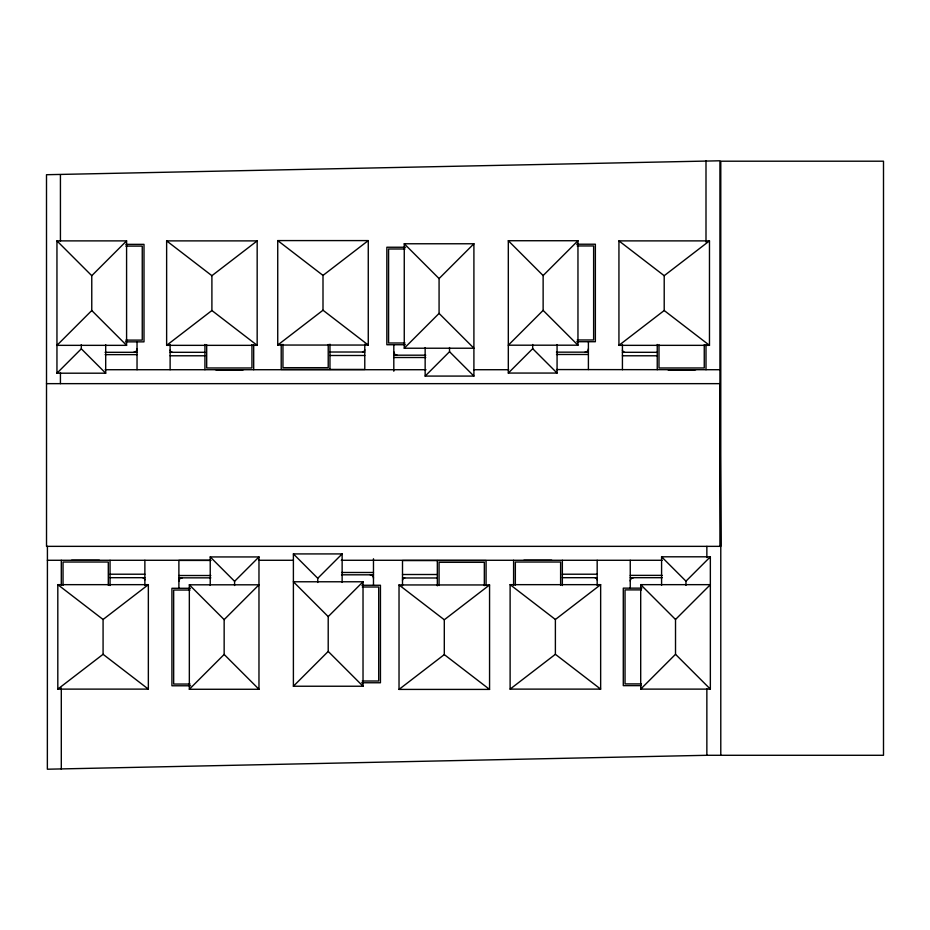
<?xml version="1.0" encoding="UTF-8"?>
<svg xmlns="http://www.w3.org/2000/svg" width="930" height="930" viewBox="0 0 930 930"><rect width="100%" height="100%" fill="white"/><g stroke="black" fill="none" stroke-linecap="round" stroke-linejoin="round"><path stroke-width="1.4" d="M364.781 349.785L364.769 349.889A2.581 2.581 0 0 1 362.665 352.005L362.549 352.017M402.504 580.215L402.516 580.111A2.581 2.581 0 0 1 404.631 577.995L404.736 577.983M126.585 240.882L126.585 345.344L56.951 345.344L91.768 310.515L91.768 275.699L126.585 240.882L56.951 240.882L56.951 373.197L105.695 373.197L105.695 344.704M56.951 373.197L81.317 348.82L81.317 344.646M439.076 278.582L473.905 243.765L404.259 243.765L404.259 348.227L473.905 348.227L439.076 313.398L439.076 278.582L404.259 243.765M404.259 348.227L439.076 313.398M425.15 347.588L425.15 376.08L449.527 351.703L449.527 347.529M234.593 585.505L234.593 581.32L258.97 556.942L210.227 556.942L210.227 585.435M543.132 310.376L508.315 345.193L577.96 345.193L543.132 310.376L543.132 275.559L577.96 240.731L508.315 240.731L508.315 373.058L557.07 373.058L557.07 344.565M258.97 689.269L224.153 654.441L224.153 619.624L258.97 584.807L189.336 584.807L189.336 689.269L258.97 689.269L258.97 556.942M189.336 689.269L224.153 654.441M508.315 373.058L532.692 348.68L532.692 344.495M317.758 582.471L317.758 578.297L342.135 553.92L342.135 582.413M328.209 616.602L363.026 581.773L293.392 581.773L328.209 616.602L328.209 651.419L293.392 686.235L363.026 686.235L363.026 581.773M685.968 585.354L685.968 581.18L710.346 556.803L661.59 556.803L661.59 585.296M640.7 689.118L675.517 654.302L675.517 619.485L710.346 584.656L640.7 584.656L640.7 689.118L710.346 689.118L710.346 556.803M257.168 345.344L211.901 310.515L211.901 275.699L257.168 240.882L257.168 345.344L166.633 345.344L166.633 240.882L257.168 240.882M166.633 345.344L211.901 310.515M368.268 345.053L323.001 310.225L323.001 275.408L368.268 240.591L368.268 345.053L277.733 345.053L277.733 240.591L368.268 240.591M277.733 345.053L323.001 310.225M57.811 689.118L103.079 654.302L103.079 619.485L148.347 584.656L148.347 689.118L57.811 689.118L57.811 584.656L148.347 584.656M709.474 345.344L664.206 310.515L664.206 275.699L709.474 240.882L709.474 345.344L618.938 345.344L618.938 240.882L709.474 240.882M618.938 345.344L664.206 310.515M399.028 689.409L444.296 654.592L444.296 619.775L489.564 584.947L489.564 689.409L399.028 689.409L399.028 584.947L489.564 584.947M600.652 689.118L555.384 654.302L555.384 619.485L600.652 584.656L600.652 689.118L510.117 689.118L510.117 584.656L600.652 584.656M510.117 689.118L555.384 654.302M46.5 383.648L719.925 383.648L720.785 546.352L46.523 546.352L46.5 174.712L719.925 160.785L719.925 546.352M47.418 546.352L47.36 769.215L706.858 755.288L883.5 755.288L883.5 161.204L720.785 161.204L720.785 755.288M125.887 244.358L143.999 244.358L143.999 341.856L125.434 341.856M576.635 244.218L595.363 244.218L595.363 341.717L576.798 341.717M125.841 246.101L142.255 246.101L142.255 340.113L125.841 340.113M577.216 245.95L593.631 245.95L593.631 339.973L577.216 339.973M405.585 247.241L386.845 247.241L386.845 344.739L405.422 344.739M405.003 248.984L388.589 248.984L388.589 342.996L405.003 342.996M329.964 352.017L364.781 352.017M105.078 352.307L137.036 352.307M170.12 352.307L204.937 352.307M556.442 352.156L588.399 352.156M622.426 352.307L657.243 352.307M105.113 354.632L137.036 354.632M556.489 354.481L588.399 354.481M393.809 355.19L425.777 355.19M329.964 355.493L364.781 355.493M170.12 355.783L204.937 355.783M622.426 355.783L657.243 355.783M393.809 357.515L425.731 357.515M105.113 369.722L426.01 369.722M473.882 369.722L508.698 369.722M556.489 369.57L719.925 369.722M425.15 376.08L473.905 376.08L473.905 243.765M293.392 686.235L293.392 553.92L342.135 553.92M47.36 560.279L210.715 560.279M258.587 560.279L293.403 560.279M341.287 560.279L662.172 560.279M210.808 560.43L178.886 560.43L178.886 588.283M341.554 572.485L373.476 572.485M110.042 574.217L144.871 574.217M562.348 574.217L597.176 574.217M402.504 574.508L437.333 574.508M341.519 574.81L373.476 574.81M630.249 575.368L662.172 575.368M178.886 575.519L210.808 575.519M110.042 577.693L144.871 577.693M562.348 577.693L597.176 577.693M630.249 577.693L662.218 577.693M178.886 577.844L210.843 577.844M402.504 577.983L437.333 577.983M361.875 585.261L380.44 585.261L380.44 682.76L361.712 682.76M362.281 587.004L378.696 587.004L378.696 681.016L362.281 681.016M190.487 588.283L171.922 588.283L171.922 685.782L190.65 685.782M641.863 588.144L623.286 588.144L623.286 685.643L641.398 685.643M190.08 590.027L173.666 590.027L173.666 684.05L190.08 684.05M641.444 589.887L625.03 589.887L625.03 683.899L641.444 683.899M624.658 352.307L624.542 352.296A2.581 2.581 0 0 1 622.437 350.18L622.426 350.075M172.352 352.307L172.236 352.296A2.581 2.581 0 0 1 170.12 350.18L170.12 350.075M594.944 577.693L595.049 577.704A2.581 2.581 0 0 1 597.165 579.82L597.176 579.925M142.627 577.693L142.743 577.704A2.581 2.581 0 0 1 144.859 579.82L144.871 579.925M618.938 240.882L664.206 275.699M277.733 240.591L323.001 275.408M166.633 240.882L211.901 275.699M510.117 584.656L555.384 619.485M399.028 584.947L444.296 619.775M444.296 654.592L489.564 689.409M57.811 584.656L103.079 619.485M103.079 654.302L148.347 689.118M508.315 240.731L543.132 275.559M532.692 348.68L557.07 373.058M661.59 556.803L685.968 581.18M449.527 351.703L473.905 376.08M640.7 584.656L675.517 619.485M675.517 654.302L710.346 689.118M56.951 240.882L91.768 275.699M91.768 310.515L126.585 345.344M293.392 553.92L317.758 578.297M81.317 348.82L105.695 373.197M328.209 651.419L363.026 686.235M210.227 556.942L234.593 581.32M189.336 584.807L224.153 619.624M706.858 546.352L706.858 557.5M706.858 688.839L706.858 755.288M705.998 160.785L705.998 242.032M705.998 344.67L705.998 369.722M704.254 344.635L704.254 367.978L658.986 367.978L658.986 344.763M695.721 369.722L667.856 369.722M694.559 370L669.019 370M657.243 344.472L657.243 369.722M630.249 560.279L630.249 588.144M622.426 344.472L622.426 369.722M597.176 560.279L597.176 585.528M588.399 341.717L588.399 369.57M577.96 240.731L577.96 345.193M562.348 560.279L562.348 585.528M560.616 585.237L560.616 562.022L515.348 562.022L515.348 585.365M551.734 560.279L523.881 560.279M513.604 560.279L513.604 585.33M486.076 585.621L486.076 560.569L402.504 560.569L402.504 585.819M484.332 585.656L484.332 562.313L439.065 562.313L439.065 585.528M437.333 560.569L437.333 585.819M393.809 344.739L393.809 371.233M373.476 558.767L373.476 585.261M364.781 344.181L364.781 369.431L281.209 369.431L281.209 344.379M329.964 344.181L329.964 369.431M328.22 344.472L328.22 367.687L282.953 367.687L282.953 344.344M253.692 344.67L253.692 369.722M251.949 344.635L251.949 367.978L206.681 367.978L206.681 344.763M243.404 369.722L215.551 369.722M242.253 370L216.713 370M204.937 344.472L204.937 369.722M170.12 344.472L170.12 369.722M144.871 560.279L144.871 585.528M137.036 341.856L137.036 369.722M110.042 560.279L110.042 585.528M108.299 585.237L108.299 562.022L63.031 562.022L63.031 585.365M99.429 560.279L71.575 560.279M61.299 560.279L61.299 585.33M61.299 687.967L61.299 769.215M60.427 174.712L60.427 241.161M60.427 372.5L60.427 383.648M178.886 581.192A3.348 3.348 0 0 1 182.233 577.844M370.128 574.81A3.348 3.348 0 0 1 373.476 578.158M630.249 581.041A3.348 3.348 0 0 1 633.609 577.693M588.399 348.808A3.348 3.348 0 0 1 585.051 352.156M397.168 355.19A3.348 3.348 0 0 1 393.809 351.842M137.036 348.959A3.348 3.348 0 0 1 133.688 352.307"/></g></svg>
